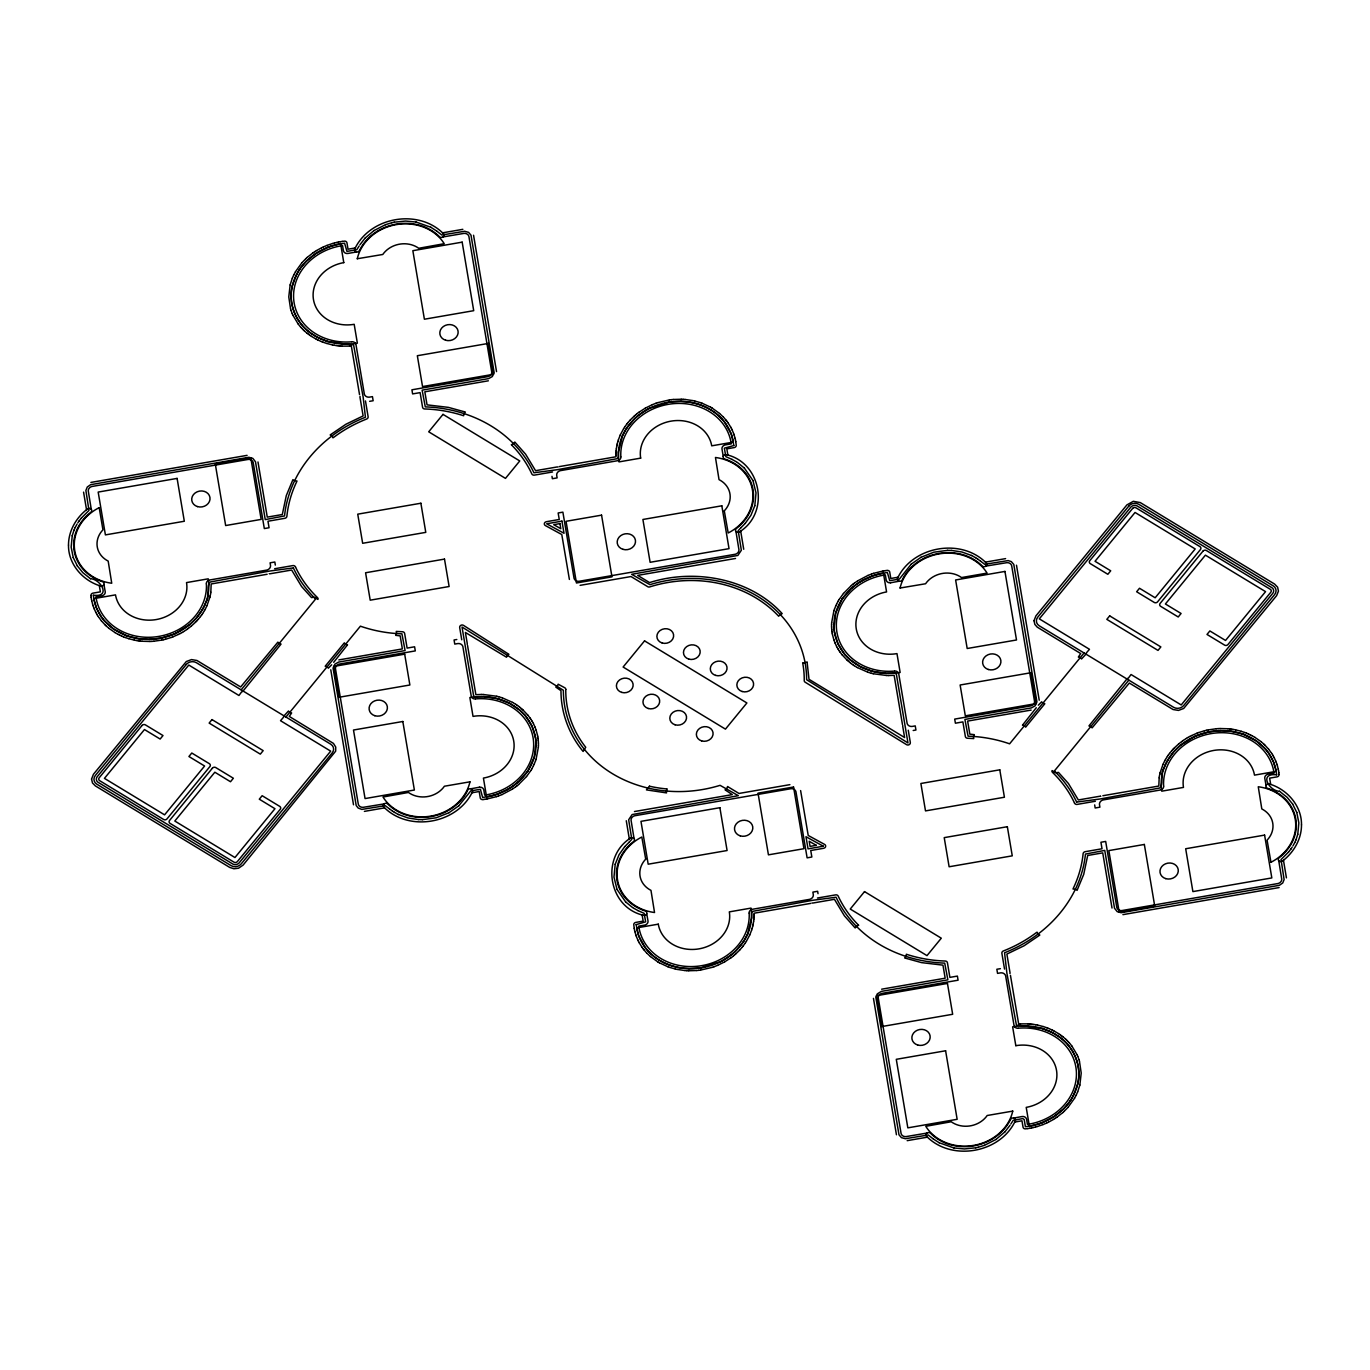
<?xml version="1.0" encoding="UTF-8"?>
<svg xmlns="http://www.w3.org/2000/svg" width="1370" height="1370" viewBox="0 0 1370 1370"><rect width="100%" height="100%" fill="white"/><g stroke="black" fill="none" stroke-linecap="round" stroke-linejoin="round"><path stroke-width="1.5" d="M538.427 745.451L538.444 743.807M615.986 455.405L615.986 453.778M754.014 916.222L754.014 914.595M831.556 626.193L831.573 624.549M538.359 747.181L538.427 745.537M616.003 453.693L616.055 452.049M618.452 452.014L618.435 457.443L617.253 458.659L557.35 469.704L533.923 472.77A130.15 112.939 -10.6 0 0 425.299 406.873L422.131 390.159L488.679 378.599L492.327 376.544L494.142 372.606L471.006 235.178L468.557 232.352L464.635 231.273L441.808 235.024L436.585 230.965M751.548 917.986L751.565 912.557L752.746 911.341L812.65 900.295L836.077 897.23A130.15 112.939 -10.6 0 0 944.701 963.127L947.869 979.841L881.321 991.4L877.279 993.901L875.858 997.394L898.994 1134.822L901.443 1137.648L905.364 1138.727L928.192 1134.976L933.415 1139.035M753.945 917.951L753.997 916.307M831.573 624.463L831.641 622.819M538.359 747.266L536.115 759.151M616.072 451.963L616.192 450.319M618.452 451.997L622.46 435.728M751.548 918.003L747.54 934.271M753.808 919.681L753.928 918.037M831.641 622.733L833.885 610.849M210.826 592.114L211.185 583.962L267.133 574.27M616.192 450.233L616.38 448.606M753.62 921.393L753.808 919.767M1159.174 777.886L1158.814 786.037L1102.867 795.73M210.569 593.844L210.809 592.217M616.397 448.504L616.654 446.877M753.346 923.123L753.603 921.496M1159.191 777.783L1159.431 776.156M210.244 595.556L210.552 593.929M616.654 446.791L616.962 445.164M753.038 924.836L753.346 923.209M1159.448 776.071L1159.756 774.444M209.867 597.269L210.226 595.642M290.149 284.943L288.779 296.896L290.543 308.764M292.495 285.251C287.82 302.753 295.475 322.173 310.065 332.653M616.979 445.079L617.356 443.452M752.644 926.548L753.02 924.921M1077.505 1084.749C1082.18 1067.247 1074.525 1047.827 1059.935 1037.347M1079.851 1085.057L1081.221 1073.104L1079.457 1061.236M1159.774 774.358L1160.133 772.731M72.233 535.704L71.154 547.092L73.209 557.521M1297.767 834.296L1298.846 822.908L1296.791 812.478M72.233 535.687L74.031 530.139M615.198 864.282L613.983 877.074L617.031 889.455M754.801 505.718L756.017 492.926L752.969 480.545M1297.767 834.313L1295.969 839.861M290.166 284.857L292.307 278.23M292.495 285.234L296.759 274.12M209.833 597.354L206.99 605.626M617.373 443.366L617.801 441.756M752.198 928.243L752.627 926.634M1160.167 772.646L1163.01 764.374M1077.505 1084.766L1073.241 1095.88M1079.834 1085.143L1077.693 1091.77M615.198 864.264L619.052 854.726L624.737 846.66M754.801 505.735L750.948 515.274L745.263 523.34M103.932 584.408L105.233 591.823A4.059 3.511 -10.6 0 1 101.859 595.83L95.968 596.84L96.174 598.228A55.656 48.31 -10.6 0 0 156.334 636.776A55.656 48.31 -10.6 0 0 206.39 583.945M723.24 456.45L721.973 448.898A4.059 3.511 -10.6 0 1 725.364 444.89L731.255 443.863L731.049 442.493A55.656 48.31 -10.6 0 0 670.872 403.944A55.656 48.31 -10.6 0 0 620.833 456.758M646.708 913.687L648.027 921.102A4.059 3.511 -10.6 0 1 644.636 925.11L638.745 926.137L638.951 927.507A55.656 48.31 -10.6 0 0 699.128 966.055A55.656 48.31 -10.6 0 0 749.167 913.242M1266.068 785.592L1264.767 778.177A4.059 3.511 -10.6 0 1 1268.14 774.17L1274.032 773.159L1273.826 771.772A55.656 48.31 -10.6 0 0 1213.666 733.224A55.656 48.31 -10.6 0 0 1163.61 786.055M617.836 441.671L618.315 440.061M751.685 929.939L752.164 928.329M206.031 601.824C210.415 596.31 205.911 586.531 210.124 582.027L269.856 571.016L293.283 567.933M360.087 396.427L360.036 396.564A2.397 2.089 -10.6 0 0 360.002 397.386L363.118 415.915L345.993 424.203L330.153 434.941A5.206 4.521 -10.6 0 1 332.944 437.835L334.075 437.064A127.752 110.85 -10.6 0 1 366.321 419.151L366.629 419.032A2.397 2.089 -10.6 0 0 368.119 416.703L365.465 400.93M467.119 644.294L467.17 644.157A2.397 2.089 -10.6 0 0 467.221 643.335L465.389 632.46L506.54 657.223A5.206 4.521 -10.6 0 1 508.904 654.329L463.728 625.508A2.397 2.089 -10.6 0 0 459.669 627.46L461.741 639.79M618.349 439.976L620.216 435.095M535.533 760.829L536.081 759.254M833.919 610.746L834.467 609.171M751.65 930.024L749.784 934.905M902.881 725.706L902.83 725.843A2.397 2.089 -10.6 0 0 902.779 726.665L904.611 737.539L809.019 679.314L807.067 661.864A5.206 4.521 -10.6 0 1 802.7 662.686L802.974 664.587A119.738 103.897 -10.6 0 1 804.241 679.828L804.224 680.53A2.397 2.089 -10.6 0 0 805.183 682.209L906.272 744.492A2.397 2.089 -10.6 0 0 910.331 742.54L908.259 730.21M1009.913 973.573L1009.964 973.436A2.397 2.089 -10.6 0 0 1009.998 972.614L1006.881 954.085L1024.058 945.779L1039.847 935.059A5.206 4.521 -10.6 0 1 1037.056 932.165L1035.925 932.936A127.752 110.85 -10.6 0 1 1003.679 950.848L1003.371 950.968A2.397 2.089 -10.6 0 0 1001.881 953.297L1004.535 969.069M1163.969 768.176C1159.671 773.725 1163.969 783.417 1159.876 787.973L1100.144 798.984L1076.717 802.067M206.031 601.841L204.746 604.992M535.499 760.915L534.197 764.135M834.501 609.085L835.803 605.865M1163.969 768.159L1165.254 765.008M74.049 530.121L75.247 527.433M1295.951 839.878L1294.753 842.567M292.358 278.144L293.762 274.959M1077.642 1091.856L1076.238 1095.041M204.746 605.009L202.4 609.616M206.956 605.711L205.414 608.862M620.267 434.992L623.607 428.707M622.477 435.711L626.655 428.125M533.444 765.761L534.163 764.22M835.837 605.78L836.556 604.238M747.523 934.289L743.345 941.875M749.732 935.008L746.393 941.293M1163.044 764.289L1164.586 761.138M1165.254 764.991L1167.6 760.384M75.247 527.416L77.028 524.145M1294.753 842.584L1292.972 845.855M293.814 274.873L295.458 271.757M533.409 765.847L531.765 768.964M836.59 604.153L838.235 601.036M1076.186 1095.127L1074.542 1098.243M296.776 274.103L299.448 269.616M204.541 610.455L205.38 608.948M1164.62 761.052L1165.459 759.545M1073.224 1095.897L1070.552 1100.384M359.111 246.069L356.731 249.751L346.97 251.395L344.589 243.226L338.767 244.134M1010.889 1123.931L1013.269 1120.249L1022.876 1118.588L1024.195 1119.564L1025.411 1126.739L1031.233 1125.866M295.509 271.671L301.862 262.8M202.383 609.633L196.252 618.212L189.779 624.532M204.507 610.523L202.623 613.554M331.66 664.81L328.355 668.183A5.206 4.521 -10.6 0 0 325.169 666.265L344.349 642.855A5.206 4.521 -10.6 0 0 347.535 644.79L333.698 662.309M530.824 770.522L531.714 769.032M838.286 600.968L839.176 599.478M1038.34 705.19L1041.645 701.817A5.206 4.521 -10.6 0 0 1044.831 703.735L1025.65 727.145A5.206 4.521 -10.6 0 0 1022.465 725.21L1036.302 707.691M1165.493 759.477L1167.377 756.446M1167.617 760.367L1173.747 751.787L1180.221 745.468M1074.491 1098.329L1068.138 1107.2M623.641 428.622L624.583 427.166M527.775 771.104L534.283 757.113L535.978 742.266M530.772 770.608L526.559 776.499M839.228 599.392L843.44 593.501M842.225 598.895L835.717 612.887L834.022 627.734M745.417 942.834L746.359 941.378M77.816 522.843L79.1 520.977M359.916 244.785L365.071 238.157M1010.084 1125.215L1004.929 1131.843M1292.184 847.157L1290.9 849.023M299.465 269.599L301.503 266.739M201.578 615.062L202.572 613.623M624.634 427.097L626.724 424.186M626.672 428.108L634.721 418.603M527.758 771.122L518.374 781.859M842.242 598.878L851.626 588.141M743.328 941.892L735.279 951.396M745.366 942.903L743.276 945.814M1167.428 756.377L1168.422 754.938M1070.535 1100.401L1068.497 1103.261M79.1 520.96L81.447 517.963M1290.9 849.04L1288.553 852.037M200.482 616.534L201.527 615.13M1168.473 754.87L1169.518 753.466M301.52 266.722L306.212 261.362M200.431 616.62L198.136 619.411M626.792 424.101L627.871 422.731M742.129 947.269L743.208 945.899M1169.569 753.38L1171.864 750.589M1068.48 1103.278L1063.788 1108.638M241.154 689.863L315.631 599.015M285.936 717.024L360.396 626.176A129.927 112.734 -10.6 0 0 401.924 633.831L405.092 650.562L338.544 662.104L334.897 664.176L333.064 668.098L356.2 805.543L358.169 808.043L361.868 809.413L385.261 805.68L389.44 808.831M1084.064 652.976L1009.604 743.824A129.927 112.734 -10.6 0 0 968.076 736.169L964.908 719.438L1031.456 707.896L1035.103 705.824L1036.936 701.902L1013.8 564.457L1011.334 561.631L1008.132 560.587L984.739 564.32L980.56 561.169M1054.369 770.985L1128.846 680.136M627.939 422.645L630.32 419.922M526.491 776.567L518.613 784.496M843.509 593.433L851.386 585.504M742.06 947.355L739.68 950.078M81.464 517.946L88.964 510.445L85.882 490.46L87.269 487.018L90.608 484.689L248.843 457.289L252.833 458.368L255.488 461.793L265.249 519.59L284.532 515.942A130.15 112.939 -10.6 0 1 365.43 417.233L363.118 396.838L353.58 344.863L346.045 344.144M1288.536 852.054L1281.036 859.555L1284.118 879.54L1282.731 882.982L1279.392 885.311L1121.157 912.711L1117.235 911.666L1114.529 908.276L1104.751 850.41L1085.468 854.058A130.15 112.939 -10.6 0 1 1004.57 952.766L1006.881 973.162L1016.42 1025.137L1023.955 1025.856M745.263 523.357L740.879 527.758M624.737 846.643L629.121 842.242M301.931 262.715L305.767 258.742M196.886 620.798L198.068 619.48M1171.932 750.52L1173.114 749.202M1068.069 1107.285L1064.233 1111.258M365.088 238.14L374.061 230.52M1004.912 1131.86L995.939 1139.48M195.585 622.151L196.818 620.867M630.388 419.836L634.378 415.966M739.612 950.163L735.621 954.034M1173.182 749.133L1174.415 747.849M306.229 261.345L316.162 253.296L327.824 247.336M195.516 622.22L191.406 625.987M1174.484 747.78L1178.594 744.013M1063.771 1108.655L1053.838 1116.704L1042.176 1122.664M305.835 258.673L307.154 257.457M634.738 418.586L638.865 415.024M735.262 951.414L731.135 954.976M1062.846 1112.543L1064.165 1111.327M458.779 805.834L470.783 790.85L480.408 789.343L482.634 797.46L490.306 796.175M911.221 564.166L899.371 579.099L889.746 580.674L887.366 572.506L879.694 573.824M740.862 527.775L738.207 530.687L741.341 550.26L737.882 555.432L631.656 574.321L649.928 584.665A122.135 105.987 -10.6 0 1 806.622 679.726L907.968 742.951L896.357 674.143L895.021 673.149L885.071 673.321M458.779 805.834L449.035 812.684M911.221 564.166L920.965 557.316M629.138 842.225L631.793 839.313L628.659 819.74L632.118 814.568L738.344 795.679L720.072 785.335A122.135 105.987 -10.6 0 1 563.378 690.274L462.032 627.049L473.643 695.857L474.979 696.851L484.929 696.679M307.24 257.389L313.165 252.731M634.447 415.898L635.817 414.716M518.339 781.876L512.585 786.38M851.66 588.124L857.414 583.62M734.183 955.284L735.553 954.102M1062.76 1112.611L1056.835 1117.269M189.745 624.549L175.651 633.402M191.32 626.056L188.392 628.351M635.885 414.665L637.29 413.517M517.141 785.712L518.545 784.565M851.455 585.435L852.859 584.288M732.71 956.483L734.115 955.335M1178.679 743.944L1181.608 741.649M1180.255 745.451L1194.349 736.598M637.375 413.449L638.814 412.353M638.882 415.007L646.554 409.87M515.599 786.86L517.055 785.763M852.945 584.236L854.4 583.14M731.118 954.993L723.446 960.13M731.186 957.647L732.625 956.551M186.834 629.481L188.306 628.419M638.899 412.301L645.304 408.157M515.531 786.928L512.448 789.051M854.469 583.072L857.551 580.948M731.101 957.698L724.696 961.843M1181.693 741.581L1183.166 740.519M313.25 252.679L314.775 251.652M186.748 629.532L183.597 631.587M511.044 787.425L512.568 786.397M857.432 583.603L858.956 582.575M1183.252 740.468L1186.403 738.413M1055.225 1118.348L1056.75 1117.321M374.078 230.52L385.552 224.663M995.921 1139.48L984.448 1145.337M314.86 251.6L316.419 250.624M511.027 787.425L507.859 789.343M512.363 789.12L502.122 794.531M857.637 580.88L867.878 575.468M858.973 582.575L862.141 580.657M1053.581 1119.376L1055.14 1118.399M316.504 250.573L321.539 247.816M442.87 236.959L464.019 233.379A4.795 4.161 -10.6 0 1 468.882 236.342L491.762 372.16A4.795 4.161 -10.6 0 1 488.131 376.596L411.925 389.799L412.61 393.909L420.11 392.625L422.576 407.284A2.397 2.089 -10.6 0 0 424.751 408.962L425.077 408.979A127.752 110.85 -10.6 0 1 463.659 415.761A5.206 4.521 -10.6 0 1 465.372 412.045L448.469 407.387L427.046 404.852L424.837 391.803L488.354 380.809M181.919 632.563L183.494 631.638M384.131 803.899A2.603 2.26 -10.6 0 1 387.796 804.002A47.47 41.186 -10.6 0 0 467.701 790.182A2.603 2.26 -10.6 0 1 471.109 788.846A2.603 2.26 -10.6 0 1 472.444 791.774C457.289 823.884 408.859 832.429 383.823 807.101A2.603 2.26 -10.6 0 1 384.131 803.899L363.204 807.324A4.795 4.161 -10.6 0 1 358.341 804.378L335.444 668.543A4.795 4.161 -10.6 0 1 339.075 664.125L415.298 650.904L414.596 646.794L407.113 648.096L404.63 633.437A2.397 2.089 -10.6 0 0 402.455 631.758L396.221 631.416A5.206 4.521 -10.6 0 1 395.656 635.337L400.177 635.868L402.369 648.918L338.869 659.912M985.869 566.101A2.603 2.26 -10.6 0 1 982.204 565.998A47.47 41.186 -10.6 0 0 902.299 579.818A2.603 2.26 -10.6 0 1 898.891 581.154A2.603 2.26 -10.6 0 1 897.555 578.226C912.711 546.116 961.141 537.571 986.177 562.899A2.603 2.26 -10.6 0 1 985.869 566.101L1006.796 562.676A4.795 4.161 -10.6 0 1 1011.659 565.622L1034.555 701.457A4.795 4.161 -10.6 0 1 1030.925 705.875L954.702 719.096L955.404 723.206L962.887 721.904L965.37 736.563A2.397 2.089 -10.6 0 0 967.545 738.242L973.779 738.584A5.206 4.521 -10.6 0 1 974.344 734.662L969.823 734.132L967.631 721.082L1031.13 710.088M1186.506 738.361L1188.081 737.437M927.13 1133.041L905.981 1136.62A4.795 4.161 -10.6 0 1 901.118 1133.658L878.239 997.839A4.795 4.161 -10.6 0 1 881.869 993.404L958.075 980.201L957.39 976.091L949.889 977.375L947.423 962.716A2.397 2.089 -10.6 0 0 945.249 961.038L944.923 961.021A127.752 110.85 -10.6 0 1 906.341 954.239A5.206 4.521 -10.6 0 1 904.628 957.955L921.582 962.63L942.954 965.148L945.163 978.197L881.646 989.191M1053.496 1119.427L1048.461 1122.184M180.206 633.505L181.816 632.615M645.39 408.106L652.308 404.698M646.589 409.87L648.198 408.979M862.158 580.64L872.382 575.965M507.842 789.36L497.618 794.035M721.802 961.021L723.411 960.13M724.61 961.894L717.692 965.302M1188.184 737.385L1189.794 736.495M920.982 557.299L933.792 552.213L947.543 550.346M449.017 812.701L436.208 817.787L422.457 819.654M178.46 634.396L180.121 633.556M648.215 408.962L649.877 408.123M720.123 961.877L721.784 961.038M1189.879 736.443L1191.54 735.604M321.625 247.764L323.303 246.977M649.894 408.106L669.69 401.992M178.374 634.447L173.082 636.759M1191.626 735.553L1196.918 733.241M720.106 961.894L700.31 968.008M1046.697 1123.023L1048.375 1122.236M323.406 246.925L326.916 245.453M173.922 634.156L175.617 633.419M1194.383 736.58L1196.079 735.844M1046.594 1123.075L1043.084 1124.547M652.411 404.647L655.973 403.259M173.904 634.173L161.266 638.06L149.964 639.362M867.981 575.434L871.543 574.047M502.019 794.566L498.457 795.953M1196.096 735.827L1208.734 731.94L1220.036 730.638M717.589 965.353L714.027 966.74M327.019 245.401L332.516 243.535M327.858 247.336L331.403 246.069M171.233 637.461L172.98 636.81M1197.02 733.19L1198.767 732.539M1042.142 1122.664L1038.597 1123.931M1042.981 1124.599L1037.484 1126.465M385.569 224.663L391.803 222.728M984.431 1145.337L978.197 1147.272M656.076 403.225L657.84 402.626M171.147 637.495L165.582 639.208M871.645 573.996L873.409 573.396M872.416 575.948L879.66 573.824M497.584 794.052L490.34 796.175M496.591 796.604L498.355 796.004M1198.853 732.505L1204.418 730.792M712.16 967.374L713.924 966.775M331.42 246.069L338.733 244.134M657.942 402.592L669.382 399.937M873.512 573.362L882.999 571.016M496.488 796.638L487.001 798.984M712.058 967.408L700.618 970.063M1038.58 1123.931L1031.267 1125.866M332.619 243.5L334.417 243.004M1035.583 1126.996L1037.381 1126.5M334.52 242.987L336.335 242.524M163.664 639.687L165.479 639.225M1204.521 730.775L1206.336 730.313M1033.665 1127.476L1035.48 1127.013M391.82 222.728L394.2 222.197M978.18 1147.272L975.8 1147.803M733.823 445.541L724.353 448.178L725.843 456.655L731.974 459.395M93.365 595.179C111.33 597.748 100.883 579.167 90.523 578.722M1276.6 774.821C1258.533 772.646 1269.031 790.969 1279.477 791.278M636.159 924.63L645.647 921.822L644.157 913.345L638.026 910.605M336.438 242.507L338.27 242.113M90.882 482.428L247.097 455.354M559.285 466.605L616.038 456.758L615.986 455.508M161.728 640.098L163.561 639.704M1206.439 730.296L1208.271 729.902M810.715 903.395L753.962 913.242L754.014 914.492M1279.118 887.572L1122.903 914.646M1031.73 1127.887L1033.562 1127.493M394.2 222.197L405.571 221.05L416.018 222.026M975.8 1147.803L964.429 1148.95L953.982 1147.974M338.373 242.079L340.222 241.736M161.626 640.115L153.902 641.228M1208.374 729.885L1216.098 728.771M1029.778 1128.264L1031.627 1127.921M355.258 247.953L348.031 249.203L346.952 242.85A2.397 2.089 -10.6 0 0 344.555 241.137L342.277 241.411M442.596 232.832L462.837 229.338M356.508 251.977L347.929 253.45A4.059 3.511 -10.6 0 1 343.408 250.71L342.551 245.59L340.959 245.846A55.656 48.31 -10.6 0 0 293.814 300.629A55.656 48.31 -10.6 0 0 351.593 341.815M552.555 471.982L534.403 475.116A2.397 2.089 -10.6 0 1 531.817 473.917L531.697 473.66A127.752 110.85 -10.6 0 0 511.318 444.685A5.206 4.521 -10.6 0 0 514.812 442.03L525.618 454.206L535.567 470.681L556.905 466.999A2.397 2.089 -10.6 0 1 557.83 466.999L557.984 467.016M93.794 598.639L115.508 594.871A36.048 31.27 -10.6 0 0 156.214 619.565A36.048 31.27 -10.6 0 0 186.525 582.592L208.223 578.825A58.071 50.382 -10.6 0 1 159.382 638.42A58.071 50.382 -10.6 0 1 93.794 598.639L96.534 608.126L101.346 616.877M274.651 568.738L292.82 565.604A2.397 2.089 -10.6 0 1 295.389 566.803L295.509 567.06M580.109 585.35L631.022 576.547L647.702 586.668A2.397 2.089 -10.6 0 0 649.842 586.891L650.613 586.634A119.738 103.897 -10.6 0 1 777.321 614.805L778.708 616.26A5.206 4.521 -10.6 0 1 782.201 613.64C750.366 578.448 694.658 568.207 649.585 582.592L637.718 575.383L735.536 558.463M456.809 639.499L454.069 639.978L454.754 644.088L457.991 643.54A4.795 4.161 -10.6 0 1 462.854 646.503L471.246 696.131A4.059 3.528 -10.6 0 0 475.321 698.974M898.035 577.232L890.808 578.482L889.729 572.026A2.397 2.089 -10.6 0 0 887.332 570.417L887.178 570.434M985.39 562.128L1005.614 558.617M364.386 811.382L384.61 807.872M471.965 792.768L479.192 791.517L480.271 797.974A2.397 2.089 -10.6 0 0 482.668 799.583L482.976 799.549M913.191 730.501L915.931 730.022L915.246 725.912L912.009 726.46A4.795 4.161 -10.6 0 1 907.145 723.497L898.754 673.869A4.059 3.528 -10.6 0 0 894.679 671.026M634.464 811.537L732.282 794.617L725.038 789.805A5.189 4.504 -10.6 0 0 727.538 786.517L738.978 793.453L789.891 784.65M1095.349 801.262L1077.18 804.395A2.397 2.089 -10.6 0 1 1074.611 803.197L1074.491 802.94M1276.206 771.361L1254.492 775.129A36.048 31.27 -10.6 0 0 1213.786 750.435A36.048 31.27 -10.6 0 0 1183.475 787.408L1161.777 791.175A58.071 50.382 -10.6 0 1 1210.618 731.58A58.071 50.382 -10.6 0 1 1276.206 771.361L1273.466 761.874L1268.654 753.123M817.445 898.018L835.597 894.884A2.397 2.089 -10.6 0 1 838.183 896.083L838.303 896.34A127.752 110.85 -10.6 0 0 858.682 925.315A5.206 4.521 -10.6 0 0 855.188 927.969L844.399 915.828L834.433 899.319L813.095 903.001A2.397 2.089 -10.6 0 1 812.17 903.001L812.016 902.984M1013.646 1118.057L1022.191 1116.533A4.059 3.511 -10.6 0 1 1026.592 1119.29L1027.449 1124.41L1029.041 1124.154A55.656 48.31 -10.6 0 0 1076.186 1069.371A55.656 48.31 -10.6 0 0 1018.407 1028.185M907.163 1140.662L927.404 1137.168M1014.742 1122.047L1021.969 1120.797L1023.065 1127.253A2.397 2.089 -10.6 0 0 1025.445 1128.863L1027.723 1128.589M340.325 241.719L342.175 241.428M883.102 570.999L884.951 570.708M485.048 799.292L486.898 799.001M1027.825 1128.572L1029.675 1128.281M890.603 582.764L899.131 581.222M479.397 787.236L470.869 788.778M369.609 401.324L373.154 400.742L372.452 396.632L369.232 397.163A4.795 4.161 -10.6 0 1 364.369 394.217L355.977 344.589A4.059 3.528 -10.6 0 0 351.902 341.746M669.485 399.92L671.351 399.68M669.724 401.992L681.027 401.341M885.054 570.691L886.921 570.451M483.079 799.549L484.946 799.309M700.275 968.008L688.973 968.658M698.649 970.32L700.515 970.08M1000.391 968.676L996.846 969.258L997.548 973.368L1000.768 972.837A4.795 4.161 -10.6 0 1 1005.631 975.782L1014.023 1025.411A4.059 3.528 -10.6 0 0 1018.098 1028.254M671.454 399.663L673.321 399.475M696.679 970.525L698.546 970.337M349.915 346.13L351.337 346.028L359.539 394.628M673.423 399.475L681.181 399.252M151.933 641.383L153.8 641.246M1216.2 728.754L1218.067 728.617M696.576 970.525L688.819 970.748M1020.085 1023.869L1018.663 1023.972L1010.461 975.371M349.795 346.13L342.038 346.13M149.964 641.468L151.83 641.383M1218.17 728.617L1220.036 728.532M1020.205 1023.869L1027.962 1023.869M149.946 639.379L138.713 638.728L127.924 636.159M149.861 641.468L142.12 641.246M888.753 675.53L894.13 675.307L902.47 724.593M481.247 694.47L475.869 694.693L467.53 645.407M1220.139 728.532L1227.88 728.754M1220.053 730.621L1231.287 731.272L1242.076 733.84M947.543 550.346L951.602 550.432M422.457 819.654L418.398 819.568M346.028 344.144L327.635 341.472M886.784 675.496L888.65 675.53M481.349 694.47L483.216 694.504M1023.972 1025.856L1042.364 1028.527M681.301 399.252L683.15 399.338M681.061 401.341L688.511 401.992M886.681 675.496L873.289 673.749M483.319 694.504L496.711 696.251M688.939 968.658L681.489 968.008M686.849 970.662L688.699 970.748M951.619 550.432L961.928 552.007L971.518 555.484M418.381 819.568L408.072 817.993L398.482 814.516M340.085 345.993L341.935 346.13M683.253 399.338L685.103 399.475M885.037 673.321L872.193 671.249M484.963 696.679L497.807 698.751M684.897 970.525L686.747 970.662M1028.065 1023.869L1029.915 1024.006M338.15 345.805L339.983 345.993M685.205 399.475L692.792 400.588M1227.982 728.754L1229.832 728.943M140.168 641.057L142.018 641.246M684.794 970.525L677.208 969.412M1030.017 1024.006L1031.85 1024.195M336.215 345.548L338.048 345.788M1229.935 728.96L1231.767 729.2M138.233 640.8L140.065 641.04M1031.952 1024.212L1033.785 1024.452M688.528 401.992C702.587 403.996 716.202 411.017 724.85 422.457M334.297 345.24L336.112 345.531M1231.87 729.217L1233.685 729.508M136.315 640.492L138.13 640.783M1033.888 1024.469L1035.703 1024.76M681.472 968.008C667.413 966.004 653.798 958.983 645.15 947.543M332.396 344.88L334.194 345.223M1233.788 729.525L1235.586 729.867M134.414 640.132L136.212 640.475M1035.806 1024.777L1037.604 1025.12M416.035 222.026L430.796 227.249M953.965 1147.974L939.204 1142.751M692.895 400.605L694.693 400.999M332.293 344.863L326.796 343.459M1235.689 729.885L1241.186 731.289M269.239 573.688L269.376 573.722A2.397 2.089 -10.6 0 0 270.318 573.722L291.656 570.04L301.588 586.514L311.572 597.645A5.206 4.521 -10.6 0 1 317.754 599.306L317.943 599.426A2.397 2.089 -10.6 0 0 317.446 597.56A127.564 110.696 -10.6 0 1 295.526 567.06M1100.624 796.278L1100.761 796.312A2.397 2.089 -10.6 0 0 1099.682 796.278L1078.344 799.96L1068.412 783.486L1058.428 772.355A5.206 4.521 -10.6 0 1 1052.246 770.693L1052.057 770.574A2.397 2.089 -10.6 0 0 1052.554 772.44A127.564 110.696 -10.6 0 1 1074.474 802.94M134.311 640.115L128.814 638.711M1037.707 1025.137L1043.204 1026.541M675.307 969.001L677.105 969.395M694.778 401.033L700.207 402.575M871.423 673.269L873.187 673.715M496.813 696.285L498.577 696.731M675.222 968.967L669.793 967.425M872.176 671.249L860.36 666.659L850.154 659.758M871.32 673.252L867.758 672.173M498.68 696.748L502.242 697.827M497.824 698.751L509.64 703.341L519.846 710.242M327.618 341.455L317.566 337.38M326.694 343.442L323.183 342.243M1241.271 731.323L1244.799 732.505M128.729 638.677L125.201 637.495M1043.306 1026.558L1046.817 1027.757M1042.382 1028.545L1052.434 1032.62M700.31 402.609L702.005 403.208M1242.111 733.84L1243.806 734.44M867.672 672.139L857.449 667.601M502.328 697.861L512.551 702.399M126.194 635.56L127.889 636.159M667.995 966.792L669.69 967.391M702.108 403.242L710.533 407.147M321.419 341.558L323.08 342.209M1244.885 732.539L1246.563 733.19M1243.823 734.457L1256.478 741.05L1265.486 749.099M126.177 635.543L113.522 628.95L104.514 620.901M123.437 636.81L125.115 637.461M1046.92 1027.791L1048.581 1028.442M667.892 966.758L659.467 962.853M1246.649 733.224L1248.293 733.926M321.316 341.524L317.977 340.034M1048.684 1028.476L1052.023 1029.966M121.707 636.074L123.351 636.776M1248.378 733.96L1250.005 734.714M119.995 635.286L121.622 636.04M971.536 555.484L975.577 557.676M731.991 459.395L736.7 461.998M638.009 910.605L633.3 908.002M398.464 814.516L394.423 812.324M1250.091 734.748L1251.666 735.536M316.299 339.212L317.891 340M1052.109 1030L1053.701 1030.788M118.334 634.464L119.909 635.252M1251.752 735.587L1254.903 737.368M317.549 337.362L310.082 332.67M316.213 339.161L311.504 336.403M1053.787 1030.839L1058.496 1033.596M1052.451 1032.638L1059.918 1037.33M118.248 634.413L115.097 632.632M430.814 227.266L436.568 230.948M939.186 1142.734L933.432 1139.052M710.619 407.198L712.126 408.072M857.363 667.55L854.281 665.683M512.637 702.45L515.719 704.317M657.874 961.928L659.381 962.802M975.594 557.693L977.512 558.909M394.406 812.307L392.488 811.091M1254.988 737.42L1260.914 741.564M712.212 408.123L719.524 413.432M657.788 961.877L650.476 956.568M115.011 632.58L109.086 628.436M1279.494 791.278L1287.132 797.323L1292.681 804.121M90.506 578.722L82.868 572.677L77.319 565.878M737.351 462.409L744.338 468.043M632.649 907.591L625.662 901.957M852.774 664.655L854.212 665.632M309.98 335.376L311.418 336.352M1058.582 1033.648L1060.02 1034.624M515.788 704.368L517.226 705.344M977.512 558.926L980.543 561.152M392.488 811.074L389.457 808.848M851.284 663.594L852.688 664.604M308.507 334.314L309.894 335.325M1060.106 1034.675L1061.493 1035.686M517.312 705.396L518.716 706.406M849.845 662.481L851.215 663.525M307.068 333.184L308.421 334.246M1061.579 1035.754L1062.932 1036.816M518.785 706.475L520.155 707.519M1260.982 741.615L1263.654 743.91M848.458 661.316L849.777 662.412M306.983 333.133L304.328 330.838M1063.017 1036.867L1065.672 1039.162M520.223 707.588L521.542 708.684M109.018 628.385L106.346 626.09M719.592 413.5L723.411 417.148M850.136 659.741L845.273 654.928M847.105 660.117L848.39 661.248M521.61 708.752L522.895 709.883M519.864 710.259L524.727 715.072M650.408 956.5L646.589 952.852M1263.722 743.978L1264.938 745.16M847.037 660.049L842.225 654.928M1065.74 1039.231L1066.973 1040.412M303.027 329.588L304.26 330.769M522.963 709.951L527.775 715.072M105.062 624.84L106.278 626.021M744.355 468.06L752.952 480.528M625.645 901.939L617.048 889.472M1265.007 745.229L1268.534 749.099M1067.042 1040.481L1068.223 1041.679M301.777 328.32L302.958 329.519M104.993 624.771L101.466 620.901M723.48 417.216L725.757 419.819M1068.292 1041.748L1069.422 1042.998M300.578 327.002L301.708 328.252M646.52 952.784L644.242 950.181M1265.503 749.116L1268.637 753.089M844.177 653.627L845.256 654.911M1069.473 1043.067L1071.648 1045.738M300.527 326.933L298.352 324.262M524.744 715.089L525.823 716.373M104.497 620.884L101.363 616.911M1268.603 749.167L1271.651 753.346M725.809 419.888L726.853 421.207M844.16 653.61L837.96 643.694L834.553 632.683A58.071 50.382 -10.6 0 1 883.41 573.071L886.578 591.926A36.048 31.27 -10.6 0 0 856.267 628.916A36.048 31.27 -10.6 0 0 896.973 653.61L900.141 672.447A58.071 50.382 -10.6 0 1 834.553 632.666M842.156 654.86L840.084 652.137M527.844 715.14L529.916 717.863M525.84 716.39L532.039 726.305L535.447 737.317A58.071 50.382 -10.6 0 1 486.59 796.929L483.422 778.074A36.048 31.27 -10.6 0 0 513.733 741.084A36.048 31.27 -10.6 0 0 473.027 716.39L469.859 697.553A58.071 50.382 -10.6 0 1 535.447 737.334M643.146 948.793L644.191 950.112M101.397 620.833L98.349 616.654M726.905 421.275L727.881 422.611M724.867 422.474L731.289 434.119L733.84 445.336M1071.717 1045.807L1077.043 1054.694M298.283 324.193L292.957 315.305M645.133 947.526L638.711 935.881L636.159 924.664M642.119 947.389L643.095 948.725M1278.741 860.737L1281.738 879.095A4.795 4.161 -10.6 0 1 1278.107 883.513L1121.722 910.588A4.795 4.161 -10.6 0 1 1116.841 907.642L1105.676 841.437L1100.932 842.259L1102.028 848.766L1085.16 851.695A2.397 2.089 -10.6 0 0 1083.122 853.681L1083.088 853.972A127.752 110.85 -10.6 0 1 1073.344 888.188L1073.001 889.01A5.206 4.521 -10.6 0 1 1077.077 890.363L1083.721 874.368L1087.694 855.479L1102.73 852.876L1112.012 908.036M735.947 531.457L738.944 549.815A4.795 4.161 -10.6 0 1 735.33 554.233L578.928 581.308A4.795 4.161 -10.6 0 1 574.064 578.346L562.882 512.157L558.155 512.979L559.251 519.487L546.339 521.713A2.397 2.089 -10.6 0 0 545.551 525.669L561.786 534.54L569.389 579.442M634.053 838.543L631.056 820.185A4.795 4.161 -10.6 0 1 634.67 815.766L791.072 788.692A4.795 4.161 -10.6 0 1 795.936 791.654L807.118 857.843L811.845 857.021L810.749 850.513L823.661 848.287A2.397 2.089 -10.6 0 0 824.449 844.331L808.214 835.46L800.611 790.558M91.259 509.263L88.262 490.905A4.795 4.161 -10.6 0 1 91.893 486.487L248.278 459.412A4.795 4.161 -10.6 0 1 253.159 462.358L264.324 528.563L269.068 527.741L267.972 521.234L284.84 518.305A2.397 2.089 -10.6 0 0 286.878 516.319L286.912 516.028A127.752 110.85 -10.6 0 1 296.656 481.812L296.999 480.99A5.206 4.521 -10.6 0 1 292.923 479.637L286.296 495.597L282.306 514.521L267.27 517.124L257.988 461.964M727.932 422.696L730.672 427.063M839.108 650.681L840.033 652.051M529.967 717.948L530.892 719.318M642.068 947.304L639.328 942.937M1292.681 804.139L1296.791 812.461M77.319 565.861L73.209 557.539M1271.702 753.431L1272.576 754.836M838.183 649.192L839.056 650.596M530.943 719.404L531.817 720.808M97.424 615.164L98.297 616.568M1272.627 754.904L1273.449 756.343M837.31 647.685L838.132 649.123M531.868 720.877L532.69 722.315M96.551 613.657L97.373 615.096M1273.501 756.428L1274.254 757.867M730.707 427.132L731.477 428.587M836.505 646.16L837.258 647.616M532.742 722.384L533.495 723.839M638.523 941.413L639.293 942.868M95.746 612.133L96.499 613.572M1274.305 757.952L1275.71 761.018M836.453 646.075L835.049 643.01M731.511 428.673L732.231 430.146M637.769 939.854L638.488 941.327M533.546 723.925L534.951 726.99M95.695 612.047L94.29 608.982M1077.077 1054.763L1077.728 1056.27M732.265 430.231L733.549 433.348M637.735 939.769L636.451 936.652M292.272 313.73L292.923 315.237M1275.744 761.103L1276.343 762.628M1077.762 1056.356L1078.926 1059.507M835.015 642.924L833.851 639.79M534.985 727.076L536.149 730.21M292.238 313.644L291.074 310.493M93.657 607.372L94.256 608.896M1276.361 762.713L1276.909 764.254M733.584 433.434L734.115 434.958M635.885 935.042L636.416 936.566M93.091 605.745L93.639 607.287M1276.943 764.34L1277.422 765.899M1078.961 1059.592L1079.44 1061.151M833.833 639.704L832.515 634.807M734.149 435.043L735.073 438.263M635.851 934.957L634.926 931.737M536.167 730.296L537.485 735.193M290.56 308.849L291.039 310.408M92.578 604.101L93.057 605.66M1277.439 765.984L1278.244 769.221M92.561 604.016L91.756 600.779M896.442 1134.754L873.461 998.387M735.091 438.349L735.45 439.941M634.55 930.059L634.909 931.651M473.558 235.246L496.539 371.612M1278.261 769.306L1278.553 770.916M832.206 633.111L832.498 634.721M735.467 440.027L735.776 441.637M634.224 928.363L634.533 929.973M537.502 735.279L537.793 736.889M91.447 599.084L91.739 600.694M1270.692 784.428L1269.63 778.143L1277.097 776.858A2.397 2.089 -10.6 0 0 1279.032 774.684L1279.032 774.547M1283.467 860.291L1286.43 877.862M1016.489 565.228L1039.231 700.207M818.027 893.668L817.616 891.288L812.889 892.11L813.335 894.918A4.795 4.161 -10.6 0 1 809.704 899.336L752.558 909.252A4.059 3.528 -10.6 0 0 749.099 912.985M727.898 455.148L726.836 448.863L734.32 447.562A2.397 2.089 -10.6 0 0 736.238 445.404L735.793 441.722M740.673 530.995L743.722 549.267M724.302 510.89L728.189 532.981A46.854 40.655 -10.6 0 0 752.438 489.929A46.854 40.655 -10.6 0 0 715.465 457.477L719.027 479.637A23.975 20.807 -10.6 0 1 724.268 510.873M645.698 859.11L641.811 837.019A46.854 40.655 -10.6 0 0 617.562 880.071A46.854 40.655 -10.6 0 0 654.535 912.523L650.973 890.363A23.975 20.807 -10.6 0 1 645.732 859.127M629.327 839.005L626.278 820.733M642.102 914.852L643.164 921.137L635.834 922.404A2.397 2.089 -10.6 0 0 633.762 924.596L634.207 928.278M551.973 476.332L552.384 478.712L557.111 477.89L556.665 475.082A4.795 4.161 -10.6 0 1 560.296 470.663L617.442 460.748A4.059 3.528 -10.6 0 0 620.901 457.015M330.769 669.793L353.511 804.772M83.57 492.138L86.533 509.708M99.308 585.572L100.37 591.857L92.937 593.141A2.397 2.089 -10.6 0 0 90.968 595.316L90.985 595.59M1278.57 771.002L1278.809 772.611M1276.206 771.378L1276.634 774.786M834.553 632.649L834.022 627.751M831.95 631.416L832.189 633.026M537.811 736.974L538.05 738.584M535.447 737.351L535.978 742.249M93.794 598.621L93.365 595.351M91.191 597.388L91.43 598.998M1278.826 772.697L1278.998 774.324M1094.681 804.909L1095.161 807.992L1099.904 807.17L1099.459 804.361A4.795 4.161 -10.6 0 1 1103.073 799.943L1160.219 790.028A4.059 3.528 -10.6 0 0 1163.678 786.294M831.761 629.721L831.933 631.33M538.067 738.67L538.239 740.279M275.319 565.091L274.839 562.008L270.095 562.83L270.541 565.639A4.795 4.161 -10.6 0 1 266.927 570.057L209.781 579.972A4.059 3.528 -10.6 0 0 206.322 583.706M91.002 595.676L91.174 597.303M831.624 627.991L831.744 629.618M538.256 740.382L538.376 742.009M831.573 626.278L831.624 627.905M538.376 742.095L538.427 743.722M359.522 250.539A47.47 41.186 -10.6 0 1 439.428 236.702A2.603 2.26 -10.6 0 0 443.075 236.822A2.603 2.26 -10.6 0 0 443.383 233.602C418.347 208.291 369.934 216.82 354.761 248.946A2.603 2.26 -10.6 0 0 356.114 251.875A2.603 2.26 -10.6 0 0 359.522 250.539M736.426 528.426A47.47 41.186 -10.6 0 0 724.73 459.019A2.603 2.26 -10.6 0 1 723.377 456.09A2.603 2.26 -10.6 0 1 726.785 454.772C761.258 462.906 770.231 512.517 739.766 531.731A2.603 2.26 -10.6 0 1 736.101 531.628A2.603 2.26 -10.6 0 1 736.409 528.409M1010.478 1119.461A47.47 41.186 -10.6 0 1 930.572 1133.298A2.603 2.26 -10.6 0 0 926.925 1133.178A2.603 2.26 -10.6 0 0 926.617 1136.398C951.653 1161.709 1000.066 1153.163 1015.239 1121.054A2.603 2.26 -10.6 0 0 1013.886 1118.125A2.603 2.26 -10.6 0 0 1010.478 1119.461M633.574 841.574A47.47 41.186 -10.6 0 0 645.27 910.981A2.603 2.26 -10.6 0 1 646.623 913.91A2.603 2.26 -10.6 0 1 643.215 915.229C608.194 907.145 600.522 857.346 630.234 838.269A2.603 2.26 -10.6 0 1 633.899 838.371A2.603 2.26 -10.6 0 1 633.591 841.591M475.613 698.905A55.656 48.31 -10.6 0 1 533.409 740.091A55.656 48.31 -10.6 0 1 486.247 794.874L484.672 795.131L483.798 790.01A4.059 3.511 -10.6 0 0 479.397 787.202M894.387 671.094A55.656 48.31 -10.6 0 1 836.59 629.909A55.656 48.31 -10.6 0 1 883.753 575.126L885.328 574.869L886.202 579.99A4.059 3.511 -10.6 0 0 890.603 582.798M1054.284 770.933A129.927 112.734 -10.6 0 1 1076.614 802.015M315.716 599.067A129.927 112.734 -10.6 0 1 293.385 567.985M68.5 545.089C68.157 564.046 82.765 580.64 100.421 585.949A2.603 2.26 -10.6 0 0 103.829 584.63A2.603 2.26 -10.6 0 0 102.493 581.702A47.47 41.186 -10.6 0 1 90.797 512.294A2.603 2.26 -10.6 0 0 91.105 509.092A2.603 2.26 -10.6 0 0 87.457 508.989C76.292 517.449 68.466 530.875 68.5 545.089M1301.5 824.877C1301.551 839.108 1293.725 852.534 1282.543 861.011A2.603 2.26 -10.6 0 1 1278.895 860.908A2.603 2.26 -10.6 0 1 1279.203 857.688A47.47 41.186 -10.6 0 0 1267.507 788.298A2.603 2.26 -10.6 0 1 1266.171 785.37A2.603 2.26 -10.6 0 1 1269.579 784.051C1287.218 789.36 1301.808 805.937 1301.5 824.877M91.55 779.05L92.492 782.989L95.386 785.918L229.715 867.415L233.893 868.768L238.534 868.22L243.107 865.087L335.667 751.154L335.736 747.078L333.458 743.413L289.293 716.442L291.656 712.948A5.206 4.521 -10.6 0 1 288.471 711.013L284.018 715.859A2.397 2.089 -10.6 0 0 283.539 717.229L280.525 720.706L330.684 751.137L238.979 863.1A4.795 4.161 -10.6 0 1 232.968 864.127L97.886 782.184A4.795 4.161 -10.6 0 1 97.013 776.961L188.786 665.049L238.945 695.481L241.634 691.884A2.397 2.089 -10.6 0 0 243.072 691.028L281.073 644.071A5.206 4.521 -10.6 0 1 277.887 642.136L240.675 686.952L196.92 660.477L191.526 659.587L186.32 661.522L93.434 774.29L91.55 779.05M1034.007 620.678L1034.864 624.446L1037.227 627.135L1080.707 653.558L1078.344 657.052A5.206 4.521 -10.6 0 1 1081.529 658.987L1085.982 654.141A2.397 2.089 -10.6 0 0 1086.461 652.771L1089.475 649.294L1039.316 618.863L1131.021 506.9A4.795 4.161 -10.6 0 1 1137.032 505.872L1272.113 587.816A4.795 4.161 -10.6 0 1 1272.987 593.039L1181.214 704.951L1131.055 674.519L1128.366 678.116A2.397 2.089 -10.6 0 0 1126.928 678.972L1088.927 725.929A5.206 4.521 -10.6 0 1 1092.113 727.864L1129.325 683.048L1173.08 709.523L1178.474 710.413L1183.68 708.478L1276.634 595.625L1278.45 591.155L1277.611 587.199L1274.614 584.082L1140.285 502.584L1133.298 501.317L1126.893 504.913L1035.891 615.918L1034.007 620.678M565.776 689.47L565.759 690.172A119.738 103.897 -10.6 0 0 585.726 747.266L583.123 751.462C569.064 734.543 560.895 712.742 560.981 690.685L555.809 687.106A5.206 4.521 -10.6 0 0 558.172 684.212L564.817 687.791A2.397 2.089 -10.6 0 1 565.776 689.47M357.279 258.742L382.778 254.477A23.975 20.807 -10.6 0 1 418.74 248.278L444.222 243.689A46.854 40.655 -10.6 0 0 396.272 224.629A46.854 40.655 -10.6 0 0 357.279 258.742M469.961 781.825L469.927 781.979A46.854 40.655 -10.6 0 1 430.933 816.092A46.854 40.655 -10.6 0 1 383.001 797.015L408.448 792.459A23.975 20.807 -10.6 0 0 444.411 786.226L469.961 781.825M900.073 588.021L925.572 583.757A23.975 20.807 -10.6 0 1 961.534 577.558L987.085 573.105A46.854 40.655 -10.6 0 0 939.067 553.908A46.854 40.655 -10.6 0 0 900.073 588.021M1012.755 1111.104L1012.721 1111.258A46.854 40.655 -10.6 0 1 973.727 1145.371A46.854 40.655 -10.6 0 1 925.778 1126.311L951.225 1121.756A23.975 20.807 -10.6 0 0 987.188 1115.505L1012.755 1111.104M186.337 664.433L95.352 775.454A7.21 6.251 -10.6 0 0 96.825 784.171L231.153 865.669A7.21 6.251 -10.6 0 0 241.189 863.922L332.191 752.918A7.21 6.251 -10.6 0 0 330.718 744.184L196.389 662.703A7.21 6.251 -10.6 0 0 186.337 664.433M142.052 725.466L99.188 777.783A2.397 2.089 -10.6 0 0 99.668 780.677L163.647 819.483A2.397 2.089 -10.6 0 0 166.986 818.917L209.867 766.601A2.397 2.089 -10.6 0 0 209.37 763.689L191.783 753.02L188.923 756.514L204.592 766.018L164.588 814.842L104.445 778.365L144.466 729.542L160.136 739.046L162.996 735.553L145.408 724.884A2.397 2.089 -10.6 0 0 142.052 725.466M443.007 414.374L428.707 431.807L505.479 478.387L519.761 460.954L443.007 414.374M211.99 719.592L209.148 723.086L260.317 754.134L263.177 750.64L211.99 719.592M212.418 768.159L169.555 820.459A2.397 2.089 -10.6 0 0 170.034 823.37L234.013 862.175A2.397 2.089 -10.6 0 0 237.352 861.593L280.233 809.293A2.397 2.089 -10.6 0 0 279.737 806.382L262.149 795.713L259.29 799.189L274.959 808.711L234.955 857.534L174.812 821.041L214.833 772.218L230.502 781.739L233.362 778.246L215.775 767.577A2.397 2.089 -10.6 0 0 212.418 768.159M644.551 640.869L623.11 667.036L725.449 729.131L746.89 702.964L644.551 640.869M649.466 786.192L646.434 789.891L666.556 792.905A5.206 4.521 -10.6 0 1 667.224 789.034L667.276 788.983A119.738 103.897 -10.6 0 1 650.168 786.363L649.466 786.192M1128.811 506.078L1037.809 617.082A7.21 6.251 -10.6 0 0 1039.282 625.816L1173.611 707.297A7.21 6.251 -10.6 0 0 1183.663 705.567L1274.648 594.546A7.21 6.251 -10.6 0 0 1273.175 585.829L1138.847 504.331A7.21 6.251 -10.6 0 0 1128.811 506.078M1132.647 508.407L1089.766 560.707A2.397 2.089 -10.6 0 0 1090.263 563.618L1107.85 574.287L1110.71 570.81L1095.041 561.289L1135.045 512.466L1195.188 548.959L1155.167 597.782L1139.497 588.261L1136.638 591.754L1154.225 602.423A2.397 2.089 -10.6 0 0 1157.582 601.841L1200.445 549.541A2.397 2.089 -10.6 0 0 1199.966 546.63L1135.987 507.825A2.397 2.089 -10.6 0 0 1132.647 508.407M864.521 891.613L850.239 909.046L926.993 955.626L941.293 938.193L864.521 891.613M1109.683 615.866L1106.823 619.36L1158.01 650.408L1160.852 646.914L1109.683 615.866M1203.014 551.082L1160.133 603.399A2.397 2.089 -10.6 0 0 1160.63 606.311L1178.217 616.979L1181.077 613.486L1165.408 603.982L1205.412 555.158L1265.555 591.635L1225.534 640.458L1209.864 630.953L1207.004 634.447L1224.592 645.116A2.397 2.089 -10.6 0 0 1227.948 644.534L1270.812 592.217A2.397 2.089 -10.6 0 0 1270.332 589.323L1206.353 550.517A2.397 2.089 -10.6 0 0 1203.014 551.082M99.188 507.653L99.034 507.739A46.854 40.655 -10.6 0 0 74.768 550.791A46.854 40.655 -10.6 0 0 111.741 583.243L108.179 561.083A23.975 20.807 -10.6 0 1 102.938 529.847L99.188 507.653M1270.966 862.261L1267.079 840.17A23.975 20.807 -10.6 0 0 1261.804 808.934L1258.259 786.757A46.854 40.655 -10.6 0 1 1295.232 819.209A46.854 40.655 -10.6 0 1 1270.966 862.261M462.169 242.148L412.849 250.693L424.392 319.227L473.712 310.682L462.169 242.148M488.371 343.425L417.336 355.72L422.542 386.563L493.56 374.267L488.371 343.425M250.778 457.717L215.261 463.865L225.656 525.549L261.156 519.401L250.778 457.717M177.107 478.404L98.178 492.07L105.404 534.899L184.316 521.251L177.107 478.404M640.68 458.128L618.983 461.896A58.071 50.382 -10.6 0 1 667.824 402.3A58.071 50.382 -10.6 0 1 733.412 442.082L711.715 445.832A36.048 31.27 -10.6 0 0 671.009 421.138A36.048 31.27 -10.6 0 0 640.68 458.128M420.881 503.235L357.741 514.161L362.656 543.291L425.779 532.365L420.881 503.235M561.957 521.131L546.681 523.785L564.012 533.272L561.957 521.131M601.567 515.154L566.05 521.302L576.445 582.986L611.962 576.838L601.567 515.154M559.936 523.597L553.737 524.676L560.809 528.717L559.936 523.597M721.819 505.804L642.907 519.47L650.116 562.299L729.028 548.651L721.819 505.804M444.496 559.097L365.584 572.763L370.208 600.18L449.12 586.514L444.496 559.097M404.681 654.158L333.646 666.454L338.852 697.296L409.87 685L404.681 654.158M1004.946 571.427L955.626 579.972L967.186 648.507L1016.506 639.978L1004.946 571.427M402.814 721.493L353.494 730.022L365.054 798.573L414.374 790.028L402.814 721.493M1031.148 672.704L960.13 685L965.319 715.842L1036.354 703.546L1031.148 672.704M793.555 787.014L758.038 793.162L768.433 854.846L803.95 848.698L793.555 787.014M719.884 807.701L640.972 821.349L648.181 864.196L727.093 850.53L719.884 807.701M999.792 769.82L920.88 783.486L925.504 810.903L1004.415 797.237L999.792 769.82M816.263 845.324L810.064 846.403L809.19 841.283L816.263 845.324M823.319 846.215L808.043 848.869L805.988 836.727L823.319 846.215M1007.344 826.709L944.221 837.635L949.119 866.765L1012.259 855.839L1007.344 826.709M658.285 924.168L636.588 927.918A58.071 50.382 -10.6 0 0 702.176 967.7A58.071 50.382 -10.6 0 0 751.017 908.104L729.319 911.872A36.048 31.27 -10.6 0 1 698.991 948.862A36.048 31.27 -10.6 0 1 658.285 924.168M1144.344 844.451L1108.844 850.599L1119.221 912.283L1154.739 906.135L1144.344 844.451M1264.596 835.101L1185.684 848.749L1192.893 891.596L1271.822 877.93L1264.596 835.101M947.458 983.437L876.44 995.733L881.629 1026.575L952.664 1014.279L947.458 983.437M945.608 1050.773L896.288 1059.318L907.83 1127.852L957.15 1119.307L945.608 1050.773M1015.821 1045.687L1012.635 1026.832A58.071 50.382 -10.6 0 1 1078.224 1066.613A58.071 50.382 -10.6 0 1 1029.384 1126.208L1026.216 1107.371A36.048 31.27 -10.6 0 0 1056.527 1070.381A36.048 31.27 -10.6 0 0 1015.821 1045.687M343.784 262.629L340.616 243.792A58.071 50.382 -10.6 0 0 291.776 303.386A58.071 50.382 -10.6 0 0 357.365 343.168L354.179 324.313A36.048 31.27 -10.6 0 1 313.473 299.619A36.048 31.27 -10.6 0 1 343.784 262.629M662.172 642.992A8.408 7.295 -10.6 0 0 673.56 634.618A8.408 7.295 -10.6 0 0 660.066 630.525A8.408 7.295 -10.6 0 0 662.172 642.992M621.689 692.398A8.408 7.295 -10.6 0 0 633.06 684.007A8.408 7.295 -10.6 0 0 619.582 679.931A8.408 7.295 -10.6 0 0 621.689 692.398M688.716 659.09A8.408 7.295 -10.6 0 0 700.104 650.716A8.408 7.295 -10.6 0 0 686.627 646.64A8.408 7.295 -10.6 0 0 688.716 659.09M648.233 708.495A8.408 7.295 -10.6 0 0 659.604 700.121A8.408 7.295 -10.6 0 0 646.126 696.046A8.408 7.295 -10.6 0 0 648.233 708.495M715.585 675.393A8.408 7.295 -10.6 0 0 726.973 667.019A8.408 7.295 -10.6 0 0 713.479 662.926A8.408 7.295 -10.6 0 0 715.585 675.393M675.102 724.798A8.408 7.295 -10.6 0 0 686.473 716.424A8.408 7.295 -10.6 0 0 672.995 712.331A8.408 7.295 -10.6 0 0 675.102 724.798M742.129 691.507A8.408 7.295 -10.6 0 0 753.517 683.116A8.408 7.295 -10.6 0 0 740.04 679.04A8.408 7.295 -10.6 0 0 742.129 691.507M701.645 740.913A8.408 7.295 -10.6 0 0 713.016 732.522A8.408 7.295 -10.6 0 0 699.539 728.446A8.408 7.295 -10.6 0 0 701.645 740.913M197.485 506.592A9.213 7.997 -10.6 0 0 209.952 497.413A9.213 7.997 -10.6 0 0 195.174 492.943A9.213 7.997 -10.6 0 0 197.485 506.592M445.592 340.222A9.213 7.997 -10.6 0 0 458.06 331.026A9.213 7.997 -10.6 0 0 443.298 326.557A9.213 7.997 -10.6 0 0 445.592 340.222M622.956 549.336A9.213 7.997 -10.6 0 0 635.423 540.157A9.213 7.997 -10.6 0 0 620.661 535.687A9.213 7.997 -10.6 0 0 622.956 549.336M374.849 715.722A9.213 7.997 -10.6 0 0 387.316 706.543A9.213 7.997 -10.6 0 0 372.554 702.074A9.213 7.997 -10.6 0 0 374.849 715.722M1165.75 878.632A9.213 7.997 -10.6 0 0 1178.2 869.453A9.213 7.997 -10.6 0 0 1163.438 864.984A9.213 7.997 -10.6 0 0 1165.75 878.632M917.626 1045.002A9.213 7.997 -10.6 0 0 930.093 1035.823A9.213 7.997 -10.6 0 0 915.331 1031.353A9.213 7.997 -10.6 0 0 917.626 1045.002M740.262 835.871A9.213 7.997 -10.6 0 0 752.729 826.692A9.213 7.997 -10.6 0 0 737.968 822.223A9.213 7.997 -10.6 0 0 740.262 835.871M988.386 669.502A9.213 7.997 -10.6 0 0 1000.836 660.323A9.213 7.997 -10.6 0 0 986.075 655.853A9.213 7.997 -10.6 0 0 988.386 669.502"/></g></svg>
